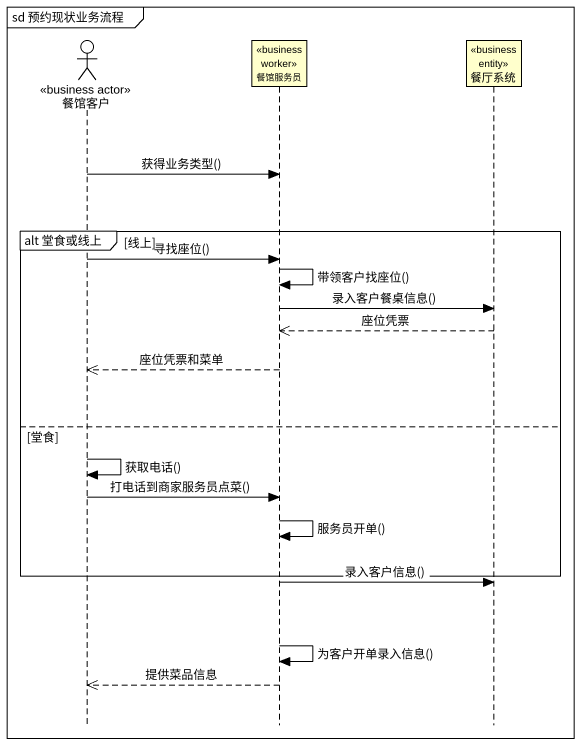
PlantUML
@startuml
mainframe sd 预约现状业务流程
hide footbox
actor 餐馆客户 <<business actor>>
participant 餐馆服务员 <<business worker>>
participant 餐厅系统 <<business entity>>

餐馆客户 -> 餐馆服务员 : 获得业务类型()
group alt 堂食或线上 [线上]
  餐馆客户 -> 餐馆服务员 : 寻找座位()
  餐馆服务员 -> 餐馆服务员 : 带领客户找座位()
  餐馆服务员 -> 餐厅系统 : 录入客户餐桌信息()
  餐厅系统 -->> 餐馆服务员 : 座位凭票
  餐馆服务员 -->> 餐馆客户 : 座位凭票和菜单
else 堂食
  餐馆客户 -> 餐馆客户 : 获取电话()
  餐馆客户 -> 餐馆服务员 : 打电话到商家服务员点菜()
  餐馆服务员 -> 餐馆服务员 : 服务员开单()
end
餐馆服务员 -> 餐厅系统 : 录入客户信息()
餐馆服务员 -> 餐馆服务员 : 为客户开单录入信息()
餐馆服务员 -->> 餐馆客户 : 提供菜品信息
@enduml
